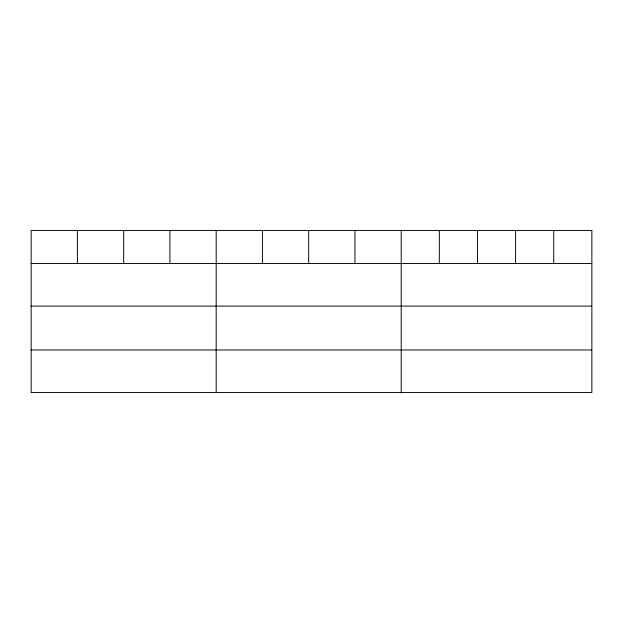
<?xml version="1.0" encoding="UTF-8"?>
<svg xmlns="http://www.w3.org/2000/svg" width="623" height="623" viewBox="0 0 623 623"><rect width="100%" height="100%" fill="white"/><g stroke="black" fill="none" stroke-linecap="round" stroke-linejoin="round"><path stroke-width="0.93" d="M31.15 263.513L591.85 263.513M31.15 306.103L591.85 306.103M31.15 349.978L591.85 349.978M553.722 230.432L553.722 263.513M515.595 230.432L515.595 263.513M477.467 230.432L477.467 263.513M439.34 230.432L439.34 263.513M401.212 230.432L401.212 392.568M354.954 230.432L354.954 263.513M308.697 230.432L308.697 263.513M262.439 230.432L262.439 263.513M216.181 230.432L216.181 392.568M169.923 230.432L169.923 263.513M123.666 230.432L123.666 263.513M77.408 230.432L77.408 263.513M591.85 230.432L31.15 230.432L31.15 392.568L591.85 392.568L591.85 230.432"/></g></svg>
